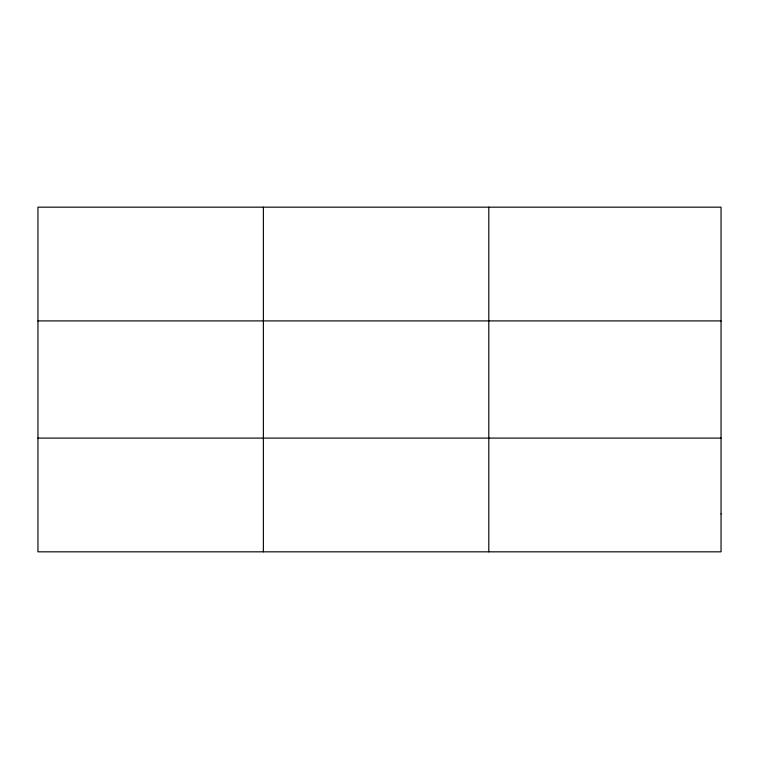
<?xml version="1.0" encoding="UTF-8"?>
<svg xmlns="http://www.w3.org/2000/svg" width="759" height="759" viewBox="0 0 759 759"><rect width="100%" height="100%" fill="white"/><g stroke="black" fill="none" stroke-linecap="round" stroke-linejoin="round"><path stroke-width="1.14" d="M263.373 207.169L263.373 551.831M488.796 207.169L488.796 551.831M37.95 320.905L721.05 320.905M37.95 438.095L721.05 438.095M721.05 513.919L721.05 551.831L37.95 551.831L37.95 207.169L721.05 207.169L721.05 513.919"/></g></svg>
